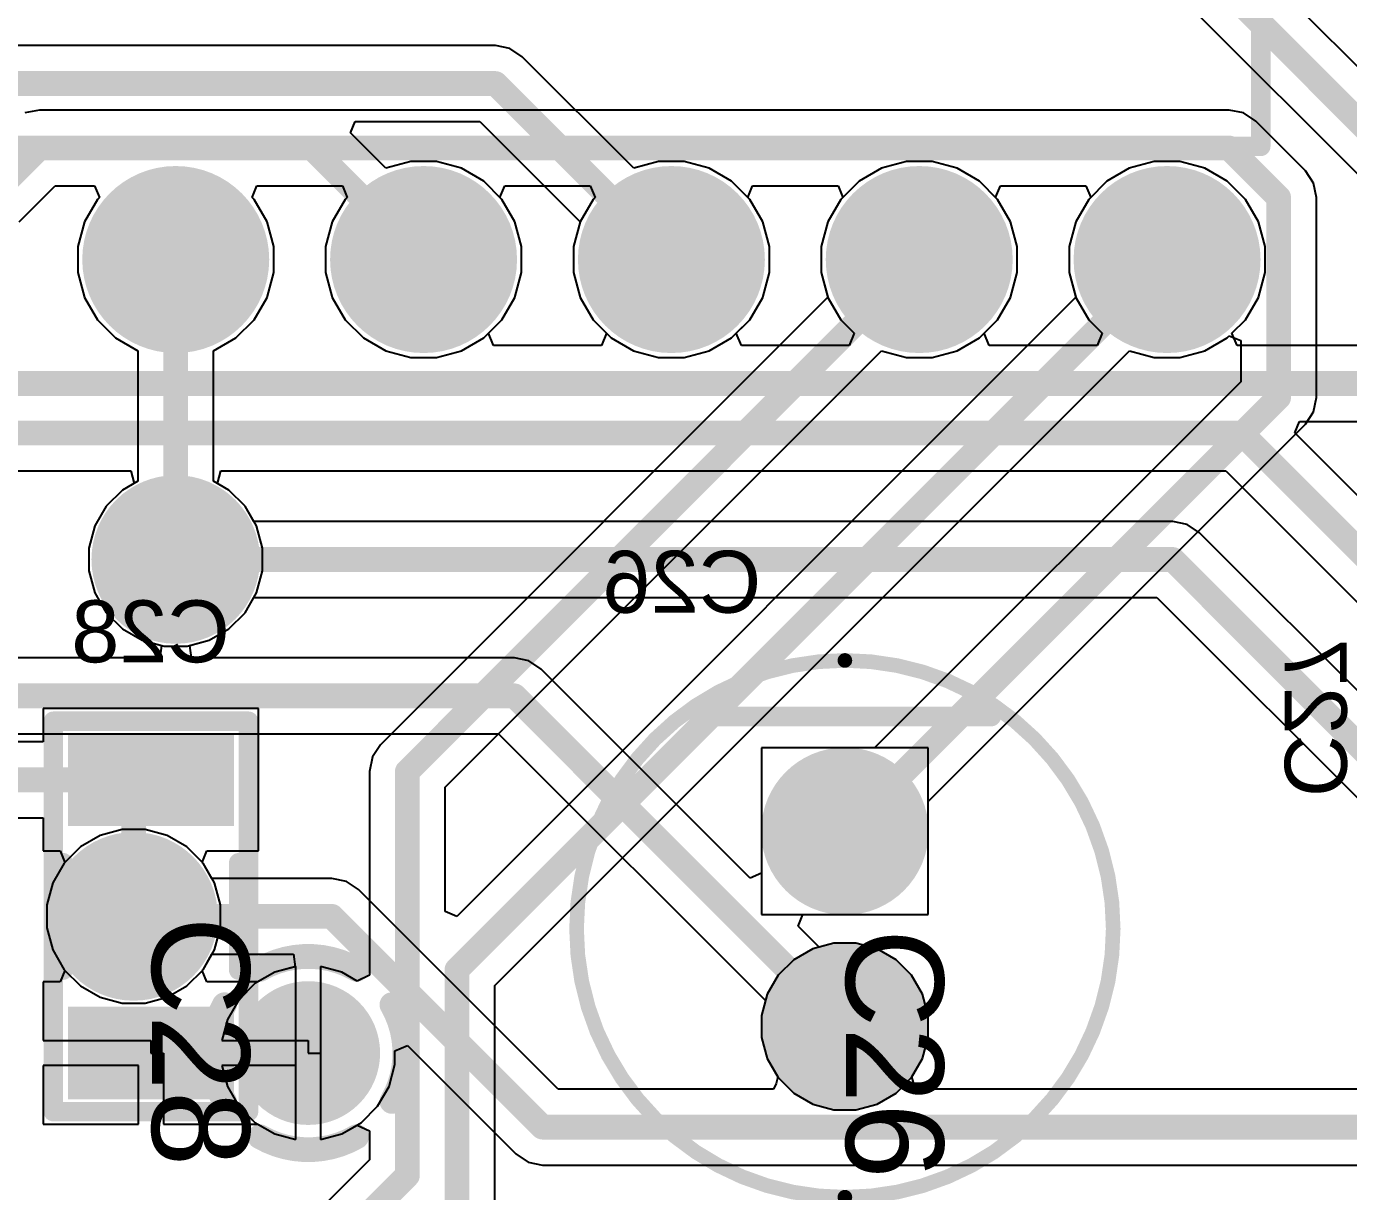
# Model space of a CAD drawing. Header units: inches. Extents: x -8.09 to -2.28, y -0.1 to 6.11.
# Drawn here: x -6.27 to -5.737, y 0.819 to 1.289 of the extents above; entities that cross this region are included whole.
import ezdxf

# ---------------------------------------------------------------- set-up
doc = ezdxf.new("R2010")
doc.units = ezdxf.units.IN
doc.header["$MEASUREMENT"] = 0
for name, color, linetype in [('BottomLayer', 5, 'Continuous'), ('BottomSolder', 6, 'Continuous'), ('InternalPlane1', 76, 'Continuous'), ('InternalPlane2', 16, 'Continuous'), ('Mechanical5', 56, 'Continuous'), ('MultiLayer', 9, 'Continuous'), ('PadHoleLayer', 156, 'Continuous'), ('TopLayer', 1, 'Continuous'), ('TopOverlay', 2, 'Continuous'), ('TopPaste', 8, 'Continuous'), ('TopSolder', 216, 'Continuous'), ('ViaHoleLayer', 16, 'Continuous')]:
    doc.layers.add(name, color=color, linetype=linetype)
doc.styles.add('Arial', font='', dxfattribs={"height": 0.2})
doc.styles.get('Arial').set_extended_font_data('Arial')

# ---------------------------------------------------------------- blocks, each defined once
blk = doc.blocks.new('N0016A_6')
at = {"layer": 'BottomLayer'}
h = blk.add_hatch(color=5, dxfattribs=at)
edge = h.paths.add_edge_path()
edge.add_arc((-0.15, 0.05), 0.02953, 0, 360)
h = blk.add_hatch(color=5, dxfattribs=at)
edge = h.paths.add_edge_path()
edge.add_arc((-0.15, -0.05), 0.02953, 0, 360)
h = blk.add_hatch(color=5, dxfattribs=at)
edge = h.paths.add_edge_path()
edge.add_arc((-0.15, -0.15), 0.02953, 0, 360)
h = blk.add_hatch(color=5, dxfattribs=at)
edge = h.paths.add_edge_path()
edge.add_arc((-0.15, -0.25), 0.02953, 0, 360)
h = blk.add_hatch(color=5, dxfattribs=at)
edge = h.paths.add_edge_path()
edge.add_arc((-0.15, -0.35), 0.02953, 0, 360)
at = {"layer": 'BottomSolder'}
h = blk.add_hatch(color=6, dxfattribs=at)
edge = h.paths.add_edge_path()
edge.add_arc((-0.15, 0.05), 0.03353, 0, 360)
h = blk.add_hatch(color=6, dxfattribs=at)
edge = h.paths.add_edge_path()
edge.add_arc((-0.15, -0.05), 0.03353, 0, 360)
h = blk.add_hatch(color=6, dxfattribs=at)
edge = h.paths.add_edge_path()
edge.add_arc((-0.15, -0.15), 0.03353, 0, 360)
h = blk.add_hatch(color=6, dxfattribs=at)
edge = h.paths.add_edge_path()
edge.add_arc((-0.15, -0.25), 0.03353, 0, 360)
h = blk.add_hatch(color=6, dxfattribs=at)
edge = h.paths.add_edge_path()
edge.add_arc((-0.15, -0.35), 0.03353, 0, 360)
at = {"layer": 'InternalPlane1'}
h = blk.add_hatch(color=76, dxfattribs=at)
edge = h.paths.add_edge_path()
edge.add_arc((-0.15, 0.05), 0.03772, 0, 360)
h = blk.add_hatch(color=76, dxfattribs=at)
edge = h.paths.add_edge_path()
edge.add_arc((-0.15, -0.05), 0.03772, 0, 360)
h = blk.add_hatch(color=76, dxfattribs=at)
edge = h.paths.add_edge_path()
edge.add_arc((-0.15, -0.15), 0.03772, 0, 360)
h = blk.add_hatch(color=76, dxfattribs=at)
edge = h.paths.add_edge_path()
edge.add_arc((-0.15, -0.25), 0.03772, 0, 360)
h = blk.add_hatch(color=76, dxfattribs=at)
edge = h.paths.add_edge_path()
edge.add_arc((-0.15, -0.35), 0.03772, 0, 360)
at = {"layer": 'InternalPlane2'}
h = blk.add_hatch(color=16, dxfattribs=at)
edge = h.paths.add_edge_path()
edge.add_arc((-0.15, 0.05), 0.03772, 0, 360)
h = blk.add_hatch(color=16, dxfattribs=at)
edge = h.paths.add_edge_path()
edge.add_arc((-0.15, -0.05), 0.03772, 0, 360)
h = blk.add_hatch(color=16, dxfattribs=at)
edge = h.paths.add_edge_path()
edge.add_arc((-0.15, -0.15), 0.03772, 0, 360)
h = blk.add_hatch(color=16, dxfattribs=at)
edge = h.paths.add_edge_path()
edge.add_arc((-0.15, -0.25), 0.03772, 0, 360)
h = blk.add_hatch(color=16, dxfattribs=at)
edge = h.paths.add_edge_path()
edge.add_arc((-0.15, -0.35), 0.03772, 0, 360)
at = {"layer": 'MultiLayer'}
h = blk.add_hatch(color=9, dxfattribs=at)
edge = h.paths.add_edge_path()
edge.add_arc((-0.15, 0.05), 0.02953, 0, 360)
h = blk.add_hatch(color=9, dxfattribs=at)
edge = h.paths.add_edge_path()
edge.add_arc((-0.15, -0.05), 0.02953, 0, 360)
h = blk.add_hatch(color=9, dxfattribs=at)
edge = h.paths.add_edge_path()
edge.add_arc((-0.15, -0.15), 0.02953, 0, 360)
h = blk.add_hatch(color=9, dxfattribs=at)
edge = h.paths.add_edge_path()
edge.add_arc((-0.15, -0.25), 0.02953, 0, 360)
h = blk.add_hatch(color=9, dxfattribs=at)
edge = h.paths.add_edge_path()
edge.add_arc((-0.15, -0.35), 0.02953, 0, 360)
at = {"layer": 'PadHoleLayer'}
h = blk.add_hatch(color=156, dxfattribs=at)
edge = h.paths.add_edge_path()
edge.add_arc((-0.15, 0.05), 0.01772, 0, 360)
h = blk.add_hatch(color=156, dxfattribs=at)
edge = h.paths.add_edge_path()
edge.add_arc((-0.15, -0.05), 0.01772, 0, 360)
h = blk.add_hatch(color=156, dxfattribs=at)
edge = h.paths.add_edge_path()
edge.add_arc((-0.15, -0.15), 0.01772, 0, 360)
h = blk.add_hatch(color=156, dxfattribs=at)
edge = h.paths.add_edge_path()
edge.add_arc((-0.15, -0.25), 0.01772, 0, 360)
h = blk.add_hatch(color=156, dxfattribs=at)
edge = h.paths.add_edge_path()
edge.add_arc((-0.15, -0.35), 0.01772, 0, 360)
at = {"layer": 'TopLayer'}
h = blk.add_hatch(color=1, dxfattribs=at)
edge = h.paths.add_edge_path()
edge.add_arc((-0.15, 0.05), 0.02953, 0, 360)
h = blk.add_hatch(color=1, dxfattribs=at)
edge = h.paths.add_edge_path()
edge.add_arc((-0.15, -0.05), 0.02953, 0, 360)
h = blk.add_hatch(color=1, dxfattribs=at)
edge = h.paths.add_edge_path()
edge.add_arc((-0.15, -0.15), 0.02953, 0, 360)
h = blk.add_hatch(color=1, dxfattribs=at)
edge = h.paths.add_edge_path()
edge.add_arc((-0.15, -0.25), 0.02953, 0, 360)
h = blk.add_hatch(color=1, dxfattribs=at)
edge = h.paths.add_edge_path()
edge.add_arc((-0.15, -0.35), 0.02953, 0, 360)
at = {"layer": 'TopSolder'}
h = blk.add_hatch(color=216, dxfattribs=at)
edge = h.paths.add_edge_path()
edge.add_arc((-0.15, 0.05), 0.03353, 0, 360)
h = blk.add_hatch(color=216, dxfattribs=at)
edge = h.paths.add_edge_path()
edge.add_arc((-0.15, -0.05), 0.03353, 0, 360)
h = blk.add_hatch(color=216, dxfattribs=at)
edge = h.paths.add_edge_path()
edge.add_arc((-0.15, -0.15), 0.03353, 0, 360)
h = blk.add_hatch(color=216, dxfattribs=at)
edge = h.paths.add_edge_path()
edge.add_arc((-0.15, -0.25), 0.03353, 0, 360)
h = blk.add_hatch(color=216, dxfattribs=at)
edge = h.paths.add_edge_path()
edge.add_arc((-0.15, -0.35), 0.03353, 0, 360)
at = {"layer": 'TopOverlay'}
for points in [[(-0.10433, 0.3878, 0.00787, 0.00787, 0), (-0.10433, -0.3878, 0.00787, 0.00787, 0)], [(-0.10433, -0.3878, 0.00787, 0.00787, 0), (0.10433, -0.3878, 0.00787, 0.00787, 0)]]:
    blk.add_lwpolyline(points, format="xyseb", dxfattribs=at)
blk.add_lwpolyline([(-0.1063, -0.3878, 0.00394, 0.00394, 1), (-0.10236, -0.3878, 0.00394, 0.00394, 1)], format="xyseb", close=True, dxfattribs=at)
blk.add_lwpolyline([(-0.1063, -0.3878, 0.00394, 0.00394, 1), (-0.10236, -0.3878, 0.00394, 0.00394, 1)], format="xyseb", close=True, dxfattribs=at)
blk = doc.blocks.new('FP_C1206C_EB_MFG_139')
at = {"layer": 'TopLayer'}
for points in [[(-0.07382, 0.03346), (-0.03642, 0.03346), (-0.03642, -0.03346), (-0.07382, -0.03346)], [(0.03642, 0.03346), (0.07382, 0.03346), (0.07382, -0.03346), (0.03642, -0.03346)]]:
    blk.add_hatch(color=1, dxfattribs=at).paths.add_polyline_path(points)
at = {"layer": 'TopPaste'}
for points in [[(-0.07382, 0.03346), (-0.03642, 0.03346), (-0.03642, -0.03346), (-0.07382, -0.03346)], [(0.03642, 0.03346), (0.07382, 0.03346), (0.07382, -0.03346), (0.03642, -0.03346)]]:
    blk.add_hatch(color=8, dxfattribs=at).paths.add_polyline_path(points)
at = {"layer": 'TopSolder'}
for points in [[(-0.07382, 0.03346), (-0.03642, 0.03346), (-0.03642, -0.03346), (-0.07382, -0.03346)], [(0.03642, 0.03346), (0.07382, 0.03346), (0.07382, -0.03346), (0.03642, -0.03346)]]:
    blk.add_hatch(color=216, dxfattribs=at).paths.add_polyline_path(points)
at = {"layer": 'Mechanical5'}
for points in [[(-0.07874, -0.03937, 0.00787, 0.00787, 0), (-0.07874, 0.03937, 0.00787, 0.00787, 0)], [(0.07874, 0.03937, 0.00787, 0.00787, 0), (-0.07874, 0.03937, 0.00787, 0.00787, 0)], [(0.07874, -0.03937, 0.00787, 0.00787, 0), (0.07874, 0.03937, 0.00787, 0.00787, 0)], [(0.07874, -0.03937, 0.00787, 0.00787, 0), (-0.07874, -0.03937, 0.00787, 0.00787, 0)]]:
    blk.add_lwpolyline(points, format="xyseb", dxfattribs=at)
for points in [[(-0.08071, 0.03937, 0.00394, 0.00394, 1), (-0.07677, 0.03937, 0.00394, 0.00394, 1)], [(-0.08071, 0.03937, 0.00394, 0.00394, 1), (-0.07677, 0.03937, 0.00394, 0.00394, 1)], [(0.07677, 0.03937, 0.00394, 0.00394, 1), (0.08071, 0.03937, 0.00394, 0.00394, 1)], [(0.07677, 0.03937, 0.00394, 0.00394, 1), (0.08071, 0.03937, 0.00394, 0.00394, 1)], [(-0.08071, -0.03937, 0.00394, 0.00394, 1), (-0.07677, -0.03937, 0.00394, 0.00394, 1)], [(-0.08071, -0.03937, 0.00394, 0.00394, 1), (-0.07677, -0.03937, 0.00394, 0.00394, 1)], [(0.07677, -0.03937, 0.00394, 0.00394, 1), (0.08071, -0.03937, 0.00394, 0.00394, 1)], [(0.07677, -0.03937, 0.00394, 0.00394, 1), (0.08071, -0.03937, 0.00394, 0.00394, 1)]]:
    blk.add_lwpolyline(points, format="xyseb", close=True, dxfattribs=at)
at = {"layer": 'TopOverlay'}
for points in [[(0.02165, 0.03543, 0.00787, 0.00787, 0), (-0.02165, 0.03543, 0.00787, 0.00787, 0)], [(0.02165, -0.03543, 0.00787, 0.00787, 0), (-0.02165, -0.03543, 0.00787, 0.00787, 0)]]:
    blk.add_lwpolyline(points, format="xyseb", dxfattribs=at)
for points in [[(-0.02362, 0.03543, 0.00394, 0.00394, 1), (-0.01969, 0.03543, 0.00394, 0.00394, 1)], [(0.01969, 0.03543, 0.00394, 0.00394, 1), (0.02362, 0.03543, 0.00394, 0.00394, 1)], [(-0.02362, -0.03543, 0.00394, 0.00394, 1), (-0.01969, -0.03543, 0.00394, 0.00394, 1)], [(0.01969, -0.03543, 0.00394, 0.00394, 1), (0.02362, -0.03543, 0.00394, 0.00394, 1)]]:
    blk.add_lwpolyline(points, format="xyseb", close=True, dxfattribs=at)
at = {"layer": 'Mechanical5', "style": 'Arial'}
blk.add_text('C28', height=0.03937, dxfattribs=at).set_placement((0, 0.00044))
blk = doc.blocks.new('FP_RAD_TH_D_5_0_5_L_11_1_MFG_141')
at = {"layer": 'BottomLayer'}
blk.add_hatch(color=5, dxfattribs=at).paths.add_polyline_path([(-0.06299, 0.02362), (-0.01575, 0.02362), (-0.01575, -0.02362), (-0.06299, -0.02362)])
h = blk.add_hatch(color=5, dxfattribs=at)
edge = h.paths.add_edge_path()
edge.add_arc((0.03937, 0), 0.02362, 0, 360)
at = {"layer": 'BottomSolder'}
blk.add_hatch(color=6, dxfattribs=at).paths.add_polyline_path([(-0.06299, 0.02362), (-0.01575, 0.02362), (-0.01575, -0.02362), (-0.06299, -0.02362)])
h = blk.add_hatch(color=6, dxfattribs=at)
edge = h.paths.add_edge_path()
edge.add_arc((0.03937, 0), 0.02362, 0, 360)
at = {"layer": 'InternalPlane1'}
h = blk.add_hatch(color=76, dxfattribs=at)
edge = h.paths.add_edge_path()
edge.add_arc((-0.03937, 0), 0.03378, 0, 360)
h = blk.add_hatch(color=76, dxfattribs=at)
edge = h.paths.add_edge_path()
edge.add_arc((0.03937, 0), 0.03378, 0, 360)
at = {"layer": 'InternalPlane2'}
h = blk.add_hatch(color=16, dxfattribs=at)
edge = h.paths.add_edge_path()
edge.add_arc((-0.03937, 0), 0.03378, 0, 360)
h = blk.add_hatch(color=16, dxfattribs=at)
edge = h.paths.add_edge_path()
edge.add_arc((0.03937, 0), 0.03378, 0, 360)
at = {"layer": 'MultiLayer'}
blk.add_hatch(color=9, dxfattribs=at).paths.add_polyline_path([(-0.06299, 0.02362), (-0.01575, 0.02362), (-0.01575, -0.02362), (-0.06299, -0.02362)])
h = blk.add_hatch(color=9, dxfattribs=at)
edge = h.paths.add_edge_path()
edge.add_arc((0.03937, 0), 0.02362, 0, 360)
at = {"layer": 'PadHoleLayer'}
h = blk.add_hatch(color=156, dxfattribs=at)
edge = h.paths.add_edge_path()
edge.add_arc((-0.03937, 0), 0.01378, 0, 360)
h = blk.add_hatch(color=156, dxfattribs=at)
edge = h.paths.add_edge_path()
edge.add_arc((0.03937, 0), 0.01378, 0, 360)
at = {"layer": 'TopLayer'}
blk.add_hatch(color=1, dxfattribs=at).paths.add_polyline_path([(-0.06299, 0.02362), (-0.01575, 0.02362), (-0.01575, -0.02362), (-0.06299, -0.02362)])
h = blk.add_hatch(color=1, dxfattribs=at)
edge = h.paths.add_edge_path()
edge.add_arc((0.03937, 0), 0.02362, 0, 360)
at = {"layer": 'TopSolder'}
blk.add_hatch(color=216, dxfattribs=at).paths.add_polyline_path([(-0.06299, 0.02362), (-0.01575, 0.02362), (-0.01575, -0.02362), (-0.06299, -0.02362)])
h = blk.add_hatch(color=216, dxfattribs=at)
edge = h.paths.add_edge_path()
edge.add_arc((0.03937, 0), 0.02362, 0, 360)
at = {"layer": 'TopOverlay'}
for points in [[(0.10827, 0, 0.00591, 0.00591, 1), (-0.10827, 0, 0.00591, 0.00591, 1)], [(-0.0876, 0.05906, 0.00394, 0.00394, 1), (-0.08366, 0.05906, 0.00394, 0.00394, 1)], [(-0.10974, 0, 0.00295, 0.00295, 1), (-0.10679, 0, 0.00295, 0.00295, 1)], [(0.10679, 0, 0.00295, 0.00295, 1), (0.10974, 0, 0.00295, 0.00295, 1)], [(-0.0876, -0.05906, 0.00394, 0.00394, 1), (-0.08366, -0.05906, 0.00394, 0.00394, 1)]]:
    blk.add_lwpolyline(points, format="xyseb", close=True, dxfattribs=at)
blk.add_lwpolyline([(-0.08563, -0.05906, 0.00787, 0.00787, 0), (-0.08563, 0.05906, 0.00787, 0.00787, 0)], format="xyseb", dxfattribs=at)
at = {"layer": 'Mechanical5', "style": 'Arial'}
blk.add_text('C26', height=0.03937, dxfattribs=at).set_placement((0, 0.00044))

msp = doc.modelspace()

# ---------------------------------------------------------------- hatches: boundary and pattern name
at = {"layer": 'BottomLayer'}
h = msp.add_hatch(color=5, dxfattribs=at)
edge = h.paths.add_edge_path()
edge.add_arc((-6.21, 1.074), 0.025, 0, 360)
h = msp.add_hatch(color=5, dxfattribs=at)
edge = h.paths.add_edge_path()
edge.add_arc((-6.227, 0.93), 0.025, 0, 360)
h = msp.add_hatch(color=5, dxfattribs=at)
edge = h.paths.add_edge_path()
edge.add_arc((-6.15653, 0.87488), 0.025, 0, 360)
at = {"layer": 'BottomSolder'}
h = msp.add_hatch(color=6, dxfattribs=at)
edge = h.paths.add_edge_path()
edge.add_arc((-6.21, 1.074), 0.029, 0, 360)
h = msp.add_hatch(color=6, dxfattribs=at)
edge = h.paths.add_edge_path()
edge.add_arc((-6.227, 0.93), 0.029, 0, 360)
h = msp.add_hatch(color=6, dxfattribs=at)
edge = h.paths.add_edge_path()
edge.add_arc((-6.15653, 0.87488), 0.029, 0, 360)
at = {"layer": 'InternalPlane1'}
h = msp.add_hatch(color=76, dxfattribs=at)
edge = h.paths.add_edge_path()
edge.add_arc((-6.21, 1.074), 0.034, 0, 360)
h = msp.add_hatch(color=76, dxfattribs=at)
edge = h.paths.add_edge_path()
edge.add_arc((-6.227, 0.93), 0.034, 0, 360)
at = {"layer": 'InternalPlane2'}
h = msp.add_hatch(color=16, dxfattribs=at)
edge = h.paths.add_edge_path()
edge.add_arc((-6.21, 1.074), 0.034, 0, 360)
h = msp.add_hatch(color=16, dxfattribs=at)
edge = h.paths.add_edge_path()
edge.add_arc((-6.227, 0.93), 0.034, 0, 360)
at = {"layer": 'TopLayer'}
h = msp.add_hatch(color=1, dxfattribs=at)
edge = h.paths.add_edge_path()
edge.add_arc((-6.21, 1.074), 0.025, 0, 360)
h = msp.add_hatch(color=1, dxfattribs=at)
edge = h.paths.add_edge_path()
edge.add_arc((-6.227, 0.93), 0.025, 0, 360)
h = msp.add_hatch(color=1, dxfattribs=at)
edge = h.paths.add_edge_path()
edge.add_arc((-6.15653, 0.87488), 0.025, 0, 360)
at = {"layer": 'TopSolder'}
h = msp.add_hatch(color=216, dxfattribs=at)
edge = h.paths.add_edge_path()
edge.add_arc((-6.21, 1.074), 0.029, 0, 360)
h = msp.add_hatch(color=216, dxfattribs=at)
edge = h.paths.add_edge_path()
edge.add_arc((-6.227, 0.93), 0.029, 0, 360)
h = msp.add_hatch(color=216, dxfattribs=at)
edge = h.paths.add_edge_path()
edge.add_arc((-6.15653, 0.87488), 0.029, 0, 360)
at = {"layer": 'ViaHoleLayer'}
h = msp.add_hatch(color=16, dxfattribs=at)
edge = h.paths.add_edge_path()
edge.add_arc((-6.21, 1.074), 0.014, 0, 360)
h = msp.add_hatch(color=16, dxfattribs=at)
edge = h.paths.add_edge_path()
edge.add_arc((-6.227, 0.93), 0.014, 0, 360)
h = msp.add_hatch(color=16, dxfattribs=at)
edge = h.paths.add_edge_path()
edge.add_arc((-6.15653, 0.87488), 0.014, 0, 360)

# ---------------------------------------------------------------- linework, layer by layer
at = {"layer": 'BottomLayer'}
for p, q in [((-6.081, 1.28129), (-6.55, 1.28129)), ((-6.07515, 1.28013), (-6.081, 1.28129)), ((-6.07019, 1.27681), (-6.07515, 1.28013)), ((-6.02522, 1.23184), (-6.07019, 1.27681)), ((-6.13946, 1.24609), (-6.13754, 1.25071)), ((-6.13754, 1.25071), (-6.08733, 1.25071)), ((-6.08733, 1.25071), (-6.04684, 1.21022)), ((-6.12522, 1.23184), (-6.13946, 1.24609)), ((-6.1152, 1.23453), (-6.12522, 1.23184)), ((-6.1048, 1.23453), (-6.1152, 1.23453)), ((-6.09474, 1.23183), (-6.1048, 1.23453)), ((-6.0152, 1.23453), (-6.02522, 1.23184)), ((-6.0048, 1.23453), (-6.0152, 1.23453)), ((-5.99474, 1.23183), (-6.0048, 1.23453)), ((-5.9152, 1.23453), (-5.92526, 1.23183)), ((-5.9048, 1.23453), (-5.9152, 1.23453)), ((-5.89474, 1.23183), (-5.9048, 1.23453)), ((-5.8152, 1.23453), (-5.82526, 1.23183)), ((-5.8048, 1.23453), (-5.8152, 1.23453)), ((-5.79474, 1.23183), (-5.8048, 1.23453)), ((-6.08573, 1.22663), (-6.09474, 1.23183)), ((-5.98573, 1.22663), (-5.99474, 1.23183)), ((-5.92526, 1.23183), (-5.93427, 1.22663)), ((-5.88573, 1.22663), (-5.89474, 1.23183)), ((-5.82526, 1.23183), (-5.83427, 1.22663)), ((-5.78573, 1.22663), (-5.79474, 1.23183)), ((-6.07837, 1.21927), (-6.08573, 1.22663)), ((-5.97837, 1.21927), (-5.98573, 1.22663)), ((-5.93427, 1.22663), (-5.94163, 1.21927)), ((-5.87837, 1.21927), (-5.88573, 1.22663)), ((-5.83427, 1.22663), (-5.84163, 1.21927)), ((-5.77837, 1.21927), (-5.78573, 1.22663)), ((-6.07317, 1.21026), (-6.07837, 1.21927)), ((-5.97317, 1.21026), (-5.97837, 1.21927)), ((-5.94163, 1.21927), (-5.94683, 1.21026)), ((-5.87317, 1.21026), (-5.87837, 1.21927)), ((-5.84163, 1.21927), (-5.84683, 1.21026)), ((-5.77317, 1.21026), (-5.77837, 1.21927)), ((-6.07047, 1.2002), (-6.07317, 1.21026)), ((-6.04684, 1.21022), (-6.04953, 1.2002)), ((-5.97047, 1.2002), (-5.97317, 1.21026)), ((-5.94683, 1.21026), (-5.94953, 1.2002)), ((-5.87047, 1.2002), (-5.87317, 1.21026)), ((-5.84683, 1.21026), (-5.84953, 1.2002)), ((-5.77047, 1.2002), (-5.77317, 1.21026)), ((-6.07047, 1.1898), (-6.07047, 1.2002)), ((-6.04953, 1.2002), (-6.04953, 1.1898)), ((-5.97047, 1.1898), (-5.97047, 1.2002)), ((-5.94953, 1.2002), (-5.94953, 1.1898)), ((-5.87047, 1.1898), (-5.87047, 1.2002)), ((-5.84953, 1.2002), (-5.84953, 1.1898)), ((-5.77047, 1.1898), (-5.77047, 1.2002)), ((-6.07317, 1.17974), (-6.07047, 1.1898)), ((-6.04953, 1.1898), (-6.04683, 1.17974)), ((-5.97317, 1.17974), (-5.97047, 1.1898)), ((-5.94953, 1.1898), (-5.94683, 1.17974)), ((-5.87317, 1.17974), (-5.87047, 1.1898)), ((-5.84953, 1.1898), (-5.84683, 1.17974)), ((-5.77317, 1.17974), (-5.77047, 1.1898)), ((-6.07837, 1.17073), (-6.07317, 1.17974)), ((-6.04683, 1.17974), (-6.04163, 1.17073)), ((-5.97837, 1.17073), (-5.97317, 1.17974)), ((-5.94683, 1.17974), (-5.94163, 1.17073)), ((-5.87837, 1.17073), (-5.87317, 1.17974)), ((-5.84683, 1.17974), (-5.84163, 1.17073)), ((-5.77837, 1.17073), (-5.77317, 1.17974)), ((-6.08381, 1.16529), (-6.07837, 1.17073)), ((-6.04163, 1.17073), (-6.03619, 1.16529)), ((-5.98381, 1.16529), (-5.97837, 1.17073)), ((-5.94163, 1.17073), (-5.93619, 1.16529)), ((-5.88381, 1.16529), (-5.87837, 1.17073)), ((-5.84163, 1.17073), (-5.83619, 1.16529)), ((-5.78381, 1.16529), (-5.77837, 1.17073)), ((-6.08173, 1.16029), (-6.08381, 1.16529)), ((-6.03619, 1.16529), (-6.03827, 1.16029)), ((-5.98173, 1.16029), (-5.98381, 1.16529)), ((-5.93619, 1.16529), (-5.93827, 1.16029)), ((-5.88173, 1.16029), (-5.88381, 1.16529)), ((-5.83619, 1.16529), (-5.83827, 1.16029)), ((-5.78173, 1.16029), (-5.78381, 1.16529)), ((-6.03827, 1.16029), (-6.08173, 1.16029)), ((-5.93827, 1.16029), (-5.98173, 1.16029)), ((-5.83827, 1.16029), (-5.88173, 1.16029)), ((-4.83114, 1.16029), (-5.78173, 1.16029)), ((-5.75846, 1.12509), (-5.75654, 1.12971)), ((-5.75654, 1.12971), (-4.82999, 1.12971)), ((-5.59199, 0.95862), (-5.75846, 1.12509)), ((-6.415, 1.10971), (-6.22816, 1.10971)), ((-6.22816, 1.10971), (-6.22682, 1.10471)), ((-6.19318, 1.10471), (-6.19184, 1.10971)), ((-6.19184, 1.10971), (-5.78633, 1.10971)), ((-5.78633, 1.10971), (-5.61362, 0.93699)), ((-6.22682, 1.10471), (-6.23149, 1.10201)), ((-6.18851, 1.10201), (-6.19318, 1.10471)), ((-6.23149, 1.10201), (-6.23801, 1.09549)), ((-6.18199, 1.09549), (-6.18851, 1.10201)), ((-6.23801, 1.09549), (-6.24261, 1.08751)), ((-6.17842, 1.08929), (-6.18199, 1.09549)), ((-5.80774, 1.08929), (-6.17842, 1.08929)), ((-5.80189, 1.08813), (-5.80774, 1.08929)), ((-6.24261, 1.08751), (-6.245, 1.07861)), ((-5.79693, 1.08481), (-5.80189, 1.08813)), ((-5.66913, 0.95702), (-5.79693, 1.08481)), ((-6.245, 1.07861), (-6.245, 1.06939)), ((-6.245, 1.06939), (-6.24261, 1.06049)), ((-6.24261, 1.06049), (-6.23801, 1.05251)), ((-6.18199, 1.05251), (-6.17842, 1.05871)), ((-6.17842, 1.05871), (-5.81407, 1.05871)), ((-5.81407, 1.05871), (-5.69076, 0.93539)), ((-6.23801, 1.05251), (-6.23149, 1.04599)), ((-6.18851, 1.04599), (-6.18199, 1.05251)), ((-6.23149, 1.04599), (-6.22351, 1.04139)), ((-6.19649, 1.04139), (-6.18851, 1.04599)), ((-6.22351, 1.04139), (-6.2157, 1.03929)), ((-6.2043, 1.03929), (-6.19649, 1.04139)), ((-6.2157, 1.03929), (-6.21636, 1.03429)), ((-6.20364, 1.03429), (-6.2043, 1.03929)), ((-6.21636, 1.03429), (-6.37267, 1.03429)), ((-6.07337, 1.03429), (-6.20364, 1.03429)), ((-6.06752, 1.03313), (-6.07337, 1.03429)), ((-6.06256, 1.02981), (-6.06752, 1.03313)), ((-5.97824, 0.9455), (-6.06256, 1.02981)), ((-6.379, 1.00371), (-6.0797, 1.00371)), ((-6.0797, 1.00371), (-5.97202, 0.89602)), ((-5.90638, 0.99799), (-5.97362, 0.99799)), ((-5.97362, 0.99799), (-5.97362, 0.94741)), ((-5.90638, 0.93075), (-5.90638, 0.99799)), ((-6.24051, 0.96261), (-6.24849, 0.95801)), ((-6.23161, 0.965), (-6.24051, 0.96261)), ((-6.22239, 0.965), (-6.23161, 0.965)), ((-6.21349, 0.96261), (-6.22239, 0.965)), ((-6.20551, 0.95801), (-6.21349, 0.96261)), ((-6.24849, 0.95801), (-6.25501, 0.95149)), ((-6.19899, 0.95149), (-6.20551, 0.95801)), ((-6.25501, 0.95149), (-6.25961, 0.94351)), ((-6.19542, 0.94529), (-6.19899, 0.95149)), ((-6.147, 0.94529), (-6.19542, 0.94529)), ((-6.14115, 0.94413), (-6.147, 0.94529)), ((-5.97362, 0.94741), (-5.97824, 0.9455)), ((-6.25961, 0.94351), (-6.262, 0.93461)), ((-6.13619, 0.94081), (-6.14115, 0.94413)), ((-6.05567, 0.86029), (-6.13619, 0.94081)), ((-6.262, 0.93461), (-6.262, 0.92539)), ((-5.95887, 0.92613), (-5.95696, 0.93075)), ((-5.95696, 0.93075), (-5.90638, 0.93075)), ((-6.262, 0.92539), (-6.25961, 0.91649)), ((-5.95039, 0.91765), (-5.95887, 0.92613)), ((-5.94443, 0.91925), (-5.95039, 0.91765)), ((-5.93557, 0.91925), (-5.94443, 0.91925)), ((-5.92702, 0.91696), (-5.93557, 0.91925)), ((-6.25961, 0.91649), (-6.25501, 0.90851)), ((-6.19899, 0.90851), (-6.19542, 0.91471)), ((-6.19542, 0.91471), (-6.16246, 0.91471)), ((-6.16246, 0.91471), (-6.1618, 0.90971)), ((-5.91936, 0.91253), (-5.92702, 0.91696)), ((-5.9131, 0.90627), (-5.91936, 0.91253)), ((-6.25501, 0.90851), (-6.24849, 0.90199)), ((-6.20551, 0.90199), (-6.19899, 0.90851)), ((-6.17004, 0.9075), (-6.17802, 0.90289)), ((-6.1618, 0.90971), (-6.17004, 0.9075)), ((-6.24849, 0.90199), (-6.24051, 0.89739)), ((-6.21349, 0.89739), (-6.20551, 0.90199)), ((-6.17802, 0.90289), (-6.18454, 0.89637)), ((-5.90867, 0.89861), (-5.9131, 0.90627)), ((-6.24051, 0.89739), (-6.23161, 0.895)), ((-6.22239, 0.895), (-6.21349, 0.89739)), ((-6.18454, 0.89637), (-6.18915, 0.88839)), ((-5.90638, 0.89006), (-5.90867, 0.89861)), ((-6.23161, 0.895), (-6.22239, 0.895)), ((-5.97202, 0.89602), (-5.97362, 0.89006)), ((-6.18915, 0.88839), (-6.19143, 0.87988)), ((-5.97362, 0.89006), (-5.97362, 0.8812)), ((-5.90638, 0.8812), (-5.90638, 0.89006)), ((-5.97362, 0.8812), (-5.97133, 0.87265)), ((-5.90867, 0.87265), (-5.90638, 0.8812)), ((-6.19143, 0.87988), (-6.15653, 0.87988)), ((-6.15653, 0.87988), (-6.15653, 0.87488)), ((-6.12153, 0.87583), (-6.11653, 0.87791)), ((-6.12153, 0.87027), (-6.12153, 0.87583)), ((-6.11653, 0.87791), (-6.07281, 0.83419)), ((-6.16153, 0.86988), (-6.19143, 0.86988)), ((-6.19143, 0.86988), (-6.18915, 0.86137)), ((-6.16153, 0.83999), (-6.16153, 0.86988)), ((-6.15653, 0.87488), (-6.15153, 0.87488)), ((-6.15153, 0.87488), (-6.15153, 0.83999)), ((-6.12392, 0.86137), (-6.12153, 0.87027)), ((-5.97133, 0.87265), (-5.96708, 0.86529)), ((-5.91292, 0.86529), (-5.90867, 0.87265)), ((-5.96708, 0.86529), (-5.96776, 0.86266)), ((-5.91224, 0.86266), (-5.91292, 0.86529)), ((-6.18915, 0.86137), (-6.18454, 0.85339)), ((-6.12853, 0.85339), (-6.12392, 0.86137)), ((-5.96875, 0.86029), (-6.05567, 0.86029)), ((-5.96776, 0.86266), (-5.96875, 0.86029)), ((-5.91125, 0.86029), (-5.91224, 0.86266)), ((-5.25954, 0.86029), (-5.91125, 0.86029)), ((-6.18454, 0.85339), (-6.17802, 0.84688)), ((-6.13504, 0.84688), (-6.12853, 0.85339)), ((-6.17802, 0.84688), (-6.17004, 0.84227)), ((-6.14302, 0.84227), (-6.13504, 0.84688)), ((-6.17004, 0.84227), (-6.16153, 0.83999)), ((-6.15153, 0.83999), (-6.14302, 0.84227)), ((-6.07281, 0.83419), (-6.06785, 0.83087)), ((-6.06785, 0.83087), (-6.062, 0.82971)), ((-6.062, 0.82971), (-5.25954, 0.82971))]:
    msp.add_line(p, q, dxfattribs=at)
for points in [[(-6.55, 1.266, 0.01, 0.01, 0), (-6.081, 1.266, 0.01, 0.01, 0)], [(-6.081, 1.266, 0.01, 0.01, 0), (-6.01, 1.195, 0.01, 0.01, 0)], [(-6.445, 1.24, 0.01, 0.01, 0), (-6.155, 1.24, 0.01, 0.01, 0)], [(-6.155, 1.24, 0.01, 0.01, 0), (-6.11, 1.195, 0.01, 0.01, 0)], [(-6.36, 1.145, 0.01, 0.01, 0), (-4.8, 1.145, 0.01, 0.01, 0)], [(-6.415, 1.125, 0.01, 0.01, 0), (-5.78, 1.125, 0.01, 0.01, 0)], [(-5.78, 1.125, 0.01, 0.01, 0), (-5.58, 0.925, 0.01, 0.01, 0)], [(-6.21, 1.074, 0.01, 0.01, 0), (-5.80774, 1.074, 0.01, 0.01, 0)], [(-5.80774, 1.074, 0.01, 0.01, 0), (-5.65874, 0.925, 0.01, 0.01, 0)], [(-6.379, 1.019, 0.01, 0.01, 0), (-6.07337, 1.019, 0.01, 0.01, 0)], [(-6.07337, 1.019, 0.01, 0.01, 0), (-5.94, 0.88563, 0.01, 0.01, 0)], [(-6.227, 0.93, 0.01, 0.01, 0), (-6.147, 0.93, 0.01, 0.01, 0)], [(-6.147, 0.93, 0.01, 0.01, 0), (-6.062, 0.845, 0.01, 0.01, 0)], [(-6.062, 0.845, 0.01, 0.01, 0), (-5.225, 0.845, 0.01, 0.01, 0)]]:
    msp.add_lwpolyline(points, format="xyseb", dxfattribs=at)
for points in [[(-6.0835, 1.266, 0.005, 0.005, 1), (-6.0785, 1.266, 0.005, 0.005, 1)], [(-6.0835, 1.266, 0.005, 0.005, 1), (-6.0785, 1.266, 0.005, 0.005, 1)], [(-6.1575, 1.24, 0.005, 0.005, 1), (-6.1525, 1.24, 0.005, 0.005, 1)], [(-6.1575, 1.24, 0.005, 0.005, 1), (-6.1525, 1.24, 0.005, 0.005, 1)], [(-6.1125, 1.195, 0.005, 0.005, 1), (-6.1075, 1.195, 0.005, 0.005, 1)], [(-6.0125, 1.195, 0.005, 0.005, 1), (-6.0075, 1.195, 0.005, 0.005, 1)], [(-5.7825, 1.125, 0.005, 0.005, 1), (-5.7775, 1.125, 0.005, 0.005, 1)], [(-5.7825, 1.125, 0.005, 0.005, 1), (-5.7775, 1.125, 0.005, 0.005, 1)], [(-6.2125, 1.074, 0.005, 0.005, 1), (-6.2075, 1.074, 0.005, 0.005, 1)], [(-5.81024, 1.074, 0.005, 0.005, 1), (-5.80524, 1.074, 0.005, 0.005, 1)], [(-5.81024, 1.074, 0.005, 0.005, 1), (-5.80524, 1.074, 0.005, 0.005, 1)], [(-6.07587, 1.019, 0.005, 0.005, 1), (-6.07087, 1.019, 0.005, 0.005, 1)], [(-6.07587, 1.019, 0.005, 0.005, 1), (-6.07087, 1.019, 0.005, 0.005, 1)], [(-6.2295, 0.93, 0.005, 0.005, 1), (-6.2245, 0.93, 0.005, 0.005, 1)], [(-6.1495, 0.93, 0.005, 0.005, 1), (-6.1445, 0.93, 0.005, 0.005, 1)], [(-6.1495, 0.93, 0.005, 0.005, 1), (-6.1445, 0.93, 0.005, 0.005, 1)], [(-5.9425, 0.88563, 0.005, 0.005, 1), (-5.9375, 0.88563, 0.005, 0.005, 1)], [(-6.0645, 0.845, 0.005, 0.005, 1), (-6.0595, 0.845, 0.005, 0.005, 1)], [(-6.0645, 0.845, 0.005, 0.005, 1), (-6.0595, 0.845, 0.005, 0.005, 1)]]:
    msp.add_lwpolyline(points, format="xyseb", close=True, dxfattribs=at)
at = {"layer": 'InternalPlane1'}
for points in [[(-6.17603, 0.90866, 0.01, 0.01, -0.267949), (-6.13703, 0.90866, 0.01, 0.01, 0)], [(-6.19031, 0.85538, 0.01, 0.01, -0.267949), (-6.19031, 0.89438, 0.01, 0.01, 0)], [(-6.12276, 0.89438, 0.01, 0.01, -0.267949), (-6.12276, 0.85538, 0.01, 0.01, 0)], [(-6.13703, 0.84111, 0.01, 0.01, -0.267949), (-6.17603, 0.84111, 0.01, 0.01, 0)]]:
    msp.add_lwpolyline(points, format="xyseb", dxfattribs=at)
for points in [[(-6.17853, 0.90866, 0.005, 0.005, 1), (-6.17353, 0.90866, 0.005, 0.005, 1)], [(-6.13953, 0.90866, 0.005, 0.005, 1), (-6.13453, 0.90866, 0.005, 0.005, 1)], [(-6.19281, 0.89438, 0.005, 0.005, 1), (-6.18781, 0.89438, 0.005, 0.005, 1)], [(-6.12526, 0.89438, 0.005, 0.005, 1), (-6.12026, 0.89438, 0.005, 0.005, 1)], [(-6.19281, 0.85538, 0.005, 0.005, 1), (-6.18781, 0.85538, 0.005, 0.005, 1)], [(-6.12526, 0.85538, 0.005, 0.005, 1), (-6.12026, 0.85538, 0.005, 0.005, 1)], [(-6.17853, 0.84111, 0.005, 0.005, 1), (-6.17353, 0.84111, 0.005, 0.005, 1)], [(-6.13953, 0.84111, 0.005, 0.005, 1), (-6.13453, 0.84111, 0.005, 0.005, 1)]]:
    msp.add_lwpolyline(points, format="xyseb", close=True, dxfattribs=at)
at = {"layer": 'InternalPlane2'}
for points in [[(-6.17603, 0.90866, 0.01, 0.01, -0.267949), (-6.13703, 0.90866, 0.01, 0.01, 0)], [(-6.19031, 0.85538, 0.01, 0.01, -0.267949), (-6.19031, 0.89438, 0.01, 0.01, 0)], [(-6.12276, 0.89438, 0.01, 0.01, -0.267949), (-6.12276, 0.85538, 0.01, 0.01, 0)], [(-6.13703, 0.84111, 0.01, 0.01, -0.267949), (-6.17603, 0.84111, 0.01, 0.01, 0)]]:
    msp.add_lwpolyline(points, format="xyseb", dxfattribs=at)
for points in [[(-6.17853, 0.90866, 0.005, 0.005, 1), (-6.17353, 0.90866, 0.005, 0.005, 1)], [(-6.13953, 0.90866, 0.005, 0.005, 1), (-6.13453, 0.90866, 0.005, 0.005, 1)], [(-6.19281, 0.89438, 0.005, 0.005, 1), (-6.18781, 0.89438, 0.005, 0.005, 1)], [(-6.12526, 0.89438, 0.005, 0.005, 1), (-6.12026, 0.89438, 0.005, 0.005, 1)], [(-6.19281, 0.85538, 0.005, 0.005, 1), (-6.18781, 0.85538, 0.005, 0.005, 1)], [(-6.12526, 0.85538, 0.005, 0.005, 1), (-6.12026, 0.85538, 0.005, 0.005, 1)], [(-6.17853, 0.84111, 0.005, 0.005, 1), (-6.17353, 0.84111, 0.005, 0.005, 1)], [(-6.13953, 0.84111, 0.005, 0.005, 1), (-6.13453, 0.84111, 0.005, 0.005, 1)]]:
    msp.add_lwpolyline(points, format="xyseb", close=True, dxfattribs=at)
at = {"layer": 'TopLayer'}
for p, q in [((-5.66851, 1.20814), (-5.79471, 1.33433)), ((-5.82081, 1.31719), (-5.68566, 1.18203)), ((-6.265, 1.25529), (-6.27085, 1.25413)), ((-5.785, 1.25529), (-6.265, 1.25529)), ((-5.77915, 1.25413), (-5.785, 1.25529)), ((-5.77419, 1.25081), (-5.77915, 1.25413)), ((-5.75419, 1.23081), (-5.77419, 1.25081)), ((-5.75087, 1.22585), (-5.75419, 1.23081)), ((-6.27316, 1.21022), (-6.25867, 1.22471)), ((-6.25867, 1.22471), (-6.24273, 1.22471)), ((-6.24273, 1.22471), (-6.24081, 1.22009)), ((-6.17919, 1.22009), (-6.17727, 1.22471)), ((-6.17727, 1.22471), (-6.14273, 1.22471)), ((-6.14273, 1.22471), (-6.14081, 1.22009)), ((-6.07919, 1.22009), (-6.07727, 1.22471)), ((-6.07727, 1.22471), (-6.04273, 1.22471)), ((-6.04273, 1.22471), (-6.04081, 1.22009)), ((-5.97919, 1.22009), (-5.97727, 1.22471)), ((-5.97727, 1.22471), (-5.94273, 1.22471)), ((-5.94273, 1.22471), (-5.94081, 1.22009)), ((-5.87919, 1.22009), (-5.87727, 1.22471)), ((-5.87727, 1.22471), (-5.84273, 1.22471)), ((-5.84273, 1.22471), (-5.84081, 1.22009)), ((-5.74971, 1.22), (-5.75087, 1.22585)), ((-6.24163, 1.21927), (-6.24683, 1.21026)), ((-6.24081, 1.22009), (-6.24163, 1.21927)), ((-6.17837, 1.21927), (-6.17919, 1.22009)), ((-6.17317, 1.21026), (-6.17837, 1.21927)), ((-6.14163, 1.21927), (-6.14683, 1.21026)), ((-6.14081, 1.22009), (-6.14163, 1.21927)), ((-6.07837, 1.21927), (-6.07919, 1.22009)), ((-6.07317, 1.21026), (-6.07837, 1.21927)), ((-6.04163, 1.21927), (-6.04683, 1.21026)), ((-6.04081, 1.22009), (-6.04163, 1.21927)), ((-5.97837, 1.21927), (-5.97919, 1.22009)), ((-5.97317, 1.21026), (-5.97837, 1.21927)), ((-5.94163, 1.21927), (-5.94683, 1.21026)), ((-5.94081, 1.22009), (-5.94163, 1.21927)), ((-5.87837, 1.21927), (-5.87919, 1.22009)), ((-5.87317, 1.21026), (-5.87837, 1.21927)), ((-5.84163, 1.21927), (-5.84683, 1.21026)), ((-5.84081, 1.22009), (-5.84163, 1.21927)), ((-5.74971, 1.13937), (-5.74971, 1.22)), ((-6.24683, 1.21026), (-6.24953, 1.2002)), ((-6.17047, 1.2002), (-6.17317, 1.21026)), ((-6.14683, 1.21026), (-6.14953, 1.2002)), ((-6.07047, 1.2002), (-6.07317, 1.21026)), ((-6.04683, 1.21026), (-6.04953, 1.2002)), ((-5.97047, 1.2002), (-5.97317, 1.21026)), ((-5.94683, 1.21026), (-5.94953, 1.2002)), ((-5.87047, 1.2002), (-5.87317, 1.21026)), ((-5.84683, 1.21026), (-5.84953, 1.2002)), ((-6.24953, 1.2002), (-6.24953, 1.1898)), ((-6.17047, 1.1898), (-6.17047, 1.2002)), ((-6.14953, 1.2002), (-6.14953, 1.1898)), ((-6.07047, 1.1898), (-6.07047, 1.2002)), ((-6.04953, 1.2002), (-6.04953, 1.1898)), ((-5.97047, 1.1898), (-5.97047, 1.2002)), ((-5.94953, 1.2002), (-5.94953, 1.1898)), ((-5.87047, 1.1898), (-5.87047, 1.2002)), ((-5.84953, 1.2002), (-5.84953, 1.1898)), ((-6.24953, 1.1898), (-6.24683, 1.17974)), ((-6.17317, 1.17974), (-6.17047, 1.1898)), ((-6.14953, 1.1898), (-6.14683, 1.17974)), ((-6.07317, 1.17974), (-6.07047, 1.1898)), ((-6.04953, 1.1898), (-6.04683, 1.17974)), ((-5.97317, 1.17974), (-5.97047, 1.1898)), ((-5.94953, 1.1898), (-5.94684, 1.17978)), ((-5.87317, 1.17974), (-5.87047, 1.1898)), ((-5.84953, 1.1898), (-5.84684, 1.17978)), ((-6.24683, 1.17974), (-6.24163, 1.17073)), ((-6.17837, 1.17073), (-6.17317, 1.17974)), ((-6.14683, 1.17974), (-6.14163, 1.17073)), ((-5.94684, 1.17978), (-6.12735, 0.99928)), ((-5.84684, 1.17978), (-6.09662, 0.93001)), ((-6.07837, 1.17073), (-6.07317, 1.17974)), ((-6.04683, 1.17974), (-6.04163, 1.17073)), ((-5.97837, 1.17073), (-5.97317, 1.17974)), ((-5.87837, 1.17073), (-5.87317, 1.17974)), ((-6.24163, 1.17073), (-6.23427, 1.16337)), ((-6.18573, 1.16337), (-6.17837, 1.17073)), ((-6.14163, 1.17073), (-6.13427, 1.16337)), ((-6.08573, 1.16337), (-6.07837, 1.17073)), ((-6.04163, 1.17073), (-6.03427, 1.16337)), ((-5.98573, 1.16337), (-5.97837, 1.17073)), ((-5.88573, 1.16337), (-5.87837, 1.17073)), ((-6.23427, 1.16337), (-6.22529, 1.15819)), ((-6.19471, 1.15819), (-6.18573, 1.16337)), ((-6.13427, 1.16337), (-6.12526, 1.15817)), ((-6.09474, 1.15817), (-6.08573, 1.16337)), ((-6.03427, 1.16337), (-6.02526, 1.15817)), ((-5.99474, 1.15817), (-5.98573, 1.16337)), ((-5.89474, 1.15817), (-5.88573, 1.16337)), ((-5.79474, 1.15817), (-5.78573, 1.16337)), ((-5.78573, 1.16337), (-5.78491, 1.16419)), ((-5.78491, 1.16419), (-5.78029, 1.16227)), ((-6.22529, 1.15819), (-6.22529, 1.10558)), ((-6.19471, 1.10558), (-6.19471, 1.15819)), ((-6.12526, 1.15817), (-6.1152, 1.15547)), ((-6.1048, 1.15547), (-6.09474, 1.15817)), ((-6.10124, 0.98213), (-5.92522, 1.15816)), ((-6.08124, 0.90213), (-5.82522, 1.15816)), ((-6.02526, 1.15817), (-6.0152, 1.15547)), ((-6.0048, 1.15547), (-5.99474, 1.15817)), ((-5.92522, 1.15816), (-5.9152, 1.15547)), ((-5.9048, 1.15547), (-5.89474, 1.15817)), ((-5.82522, 1.15816), (-5.8152, 1.15547)), ((-5.8048, 1.15547), (-5.79474, 1.15817)), ((-5.78029, 1.16227), (-5.78029, 1.1457)), ((-6.1152, 1.15547), (-6.1048, 1.15547)), ((-6.0152, 1.15547), (-6.0048, 1.15547)), ((-5.9152, 1.15547), (-5.9048, 1.15547)), ((-5.8152, 1.15547), (-5.8048, 1.15547)), ((-5.78029, 1.1457), (-5.92801, 0.99799)), ((-5.75087, 1.13352), (-5.74971, 1.13937)), ((-5.75419, 1.12856), (-5.75087, 1.13352)), ((-5.90638, 0.97636), (-5.75419, 1.12856)), ((-6.22529, 1.10558), (-6.23149, 1.10201)), ((-6.18851, 1.10201), (-6.19471, 1.10558)), ((-6.23149, 1.10201), (-6.23801, 1.09549)), ((-6.18199, 1.09549), (-6.18851, 1.10201)), ((-6.23801, 1.09549), (-6.24261, 1.08751)), ((-6.17739, 1.08751), (-6.18199, 1.09549)), ((-6.24261, 1.08751), (-6.245, 1.07861)), ((-6.175, 1.07861), (-6.17739, 1.08751)), ((-6.245, 1.07861), (-6.245, 1.06939)), ((-6.175, 1.06939), (-6.175, 1.07861)), ((-6.245, 1.06939), (-6.24261, 1.06049)), ((-6.17739, 1.06049), (-6.175, 1.06939)), ((-6.24261, 1.06049), (-6.23801, 1.05251)), ((-6.18199, 1.05251), (-6.17739, 1.06049)), ((-6.23801, 1.05251), (-6.23149, 1.04599)), ((-6.18851, 1.04599), (-6.18199, 1.05251)), ((-6.23149, 1.04599), (-6.22351, 1.04139)), ((-6.19649, 1.04139), (-6.18851, 1.04599)), ((-6.22351, 1.04139), (-6.21461, 1.039)), ((-6.20539, 1.039), (-6.19649, 1.04139)), ((-6.21461, 1.039), (-6.20539, 1.039)), ((-6.17654, 1.01382), (-6.26346, 1.01382)), ((-6.26346, 1.01382), (-6.26346, 1.00041)), ((-6.17654, 0.95642), (-6.17654, 1.01382)), ((-6.26346, 1.00041), (-6.29955, 1.00041)), ((-6.12735, 0.99928), (-6.13066, 0.99432)), ((-5.92801, 0.99799), (-5.97362, 0.99799)), ((-5.97362, 0.99799), (-5.97362, 0.93075)), ((-6.13066, 0.99432), (-6.13183, 0.98847)), ((-6.13183, 0.98847), (-6.13183, 0.90629)), ((-6.10124, 0.93192), (-6.10124, 0.98213)), ((-5.90638, 0.93075), (-5.90638, 0.97636)), ((-6.34154, 0.96982), (-6.26346, 0.96982)), ((-6.26346, 0.96982), (-6.26346, 0.95642)), ((-6.26346, 0.95642), (-6.25661, 0.95642)), ((-6.25661, 0.95642), (-6.2547, 0.9518)), ((-6.1993, 0.9518), (-6.19739, 0.95642)), ((-6.19739, 0.95642), (-6.17654, 0.95642)), ((-6.25501, 0.95149), (-6.25961, 0.94351)), ((-6.2547, 0.9518), (-6.25501, 0.95149)), ((-6.19899, 0.95149), (-6.1993, 0.9518)), ((-6.19439, 0.94351), (-6.19899, 0.95149)), ((-6.25961, 0.94351), (-6.262, 0.93461)), ((-6.192, 0.93461), (-6.19439, 0.94351)), ((-6.262, 0.93461), (-6.262, 0.92539)), ((-6.192, 0.92539), (-6.192, 0.93461)), ((-6.09662, 0.93001), (-6.10124, 0.93192)), ((-5.97362, 0.93075), (-5.90638, 0.93075)), ((-6.262, 0.92539), (-6.25961, 0.91649)), ((-6.19439, 0.91649), (-6.192, 0.92539)), ((-5.94443, 0.91925), (-5.95298, 0.91696)), ((-5.93557, 0.91925), (-5.94443, 0.91925)), ((-5.92702, 0.91696), (-5.93557, 0.91925)), ((-6.25961, 0.91649), (-6.25501, 0.90851)), ((-6.19899, 0.90851), (-6.19439, 0.91649)), ((-5.96064, 0.91253), (-5.9669, 0.90627)), ((-5.95298, 0.91696), (-5.96064, 0.91253)), ((-5.91936, 0.91253), (-5.92702, 0.91696)), ((-5.9131, 0.90627), (-5.91936, 0.91253)), ((-6.2547, 0.9082), (-6.25661, 0.90358)), ((-6.25501, 0.90851), (-6.2547, 0.9082)), ((-6.1993, 0.9082), (-6.19899, 0.90851)), ((-6.19739, 0.90358), (-6.1993, 0.9082)), ((-6.17004, 0.9075), (-6.17682, 0.90358)), ((-6.16153, 0.90978), (-6.17004, 0.9075)), ((-6.16153, 0.87488), (-6.16153, 0.90978)), ((-6.14302, 0.9075), (-6.15153, 0.90978)), ((-6.15153, 0.90978), (-6.15153, 0.87488)), ((-6.13683, 0.90392), (-6.14302, 0.9075)), ((-6.25661, 0.90358), (-6.26346, 0.90358)), ((-6.26346, 0.90358), (-6.26346, 0.87988)), ((-6.17682, 0.90358), (-6.19739, 0.90358)), ((-6.13183, 0.90629), (-6.13683, 0.90392)), ((-6.08124, 0.73764), (-6.08124, 0.90213)), ((-5.9669, 0.90627), (-5.97133, 0.89861)), ((-5.90867, 0.89861), (-5.9131, 0.90627)), ((-5.97133, 0.89861), (-5.97362, 0.89006)), ((-5.90638, 0.89006), (-5.90867, 0.89861)), ((-5.97362, 0.89006), (-5.97362, 0.8812)), ((-5.90638, 0.8812), (-5.90638, 0.89006)), ((-5.97362, 0.8812), (-5.97133, 0.87265)), ((-5.90867, 0.87265), (-5.90638, 0.8812)), ((-6.26346, 0.87988), (-6.22, 0.87988)), ((-6.22, 0.87988), (-6.22, 0.87488)), ((-6.225, 0.86988), (-6.26346, 0.86988)), ((-6.26346, 0.86988), (-6.26346, 0.84618)), ((-6.225, 0.84618), (-6.225, 0.86988)), ((-6.22, 0.87488), (-6.215, 0.87488)), ((-6.215, 0.87488), (-6.215, 0.84618)), ((-6.16153, 0.83999), (-6.16153, 0.87488)), ((-6.15153, 0.87488), (-6.15153, 0.83999)), ((-5.97133, 0.87265), (-5.9669, 0.86499)), ((-5.9131, 0.86499), (-5.90867, 0.87265)), ((-5.9669, 0.86499), (-5.96064, 0.85873)), ((-5.91936, 0.85873), (-5.9131, 0.86499)), ((-5.96064, 0.85873), (-5.95298, 0.8543)), ((-5.95298, 0.8543), (-5.94443, 0.85201)), ((-5.93557, 0.85201), (-5.92702, 0.8543)), ((-5.92702, 0.8543), (-5.91936, 0.85873)), ((-5.94443, 0.85201), (-5.93557, 0.85201)), ((-6.26346, 0.84618), (-6.225, 0.84618)), ((-6.215, 0.84618), (-6.17682, 0.84618)), ((-6.17682, 0.84618), (-6.17004, 0.84227)), ((-6.14302, 0.84227), (-6.13683, 0.84584)), ((-6.13683, 0.84584), (-6.13183, 0.84348)), ((-6.13183, 0.84348), (-6.13183, 0.83185)), ((-6.17004, 0.84227), (-6.16153, 0.83999)), ((-6.15153, 0.83999), (-6.14302, 0.84227)), ((-6.13183, 0.83185), (-6.2252, 0.73848))]:
    msp.add_line(p, q, dxfattribs=at)
for points in [[(-5.81, 1.328, 0.01, 0.01, 0), (-5.67484, 1.19284, 0.01, 0.01, 0)], [(-6.31, 1.195, 0.01, 0.01, 0), (-6.265, 1.24, 0.01, 0.01, 0)], [(-6.265, 1.24, 0.01, 0.01, 0), (-5.785, 1.24, 0.01, 0.01, 0)], [(-5.785, 1.24, 0.01, 0.01, 0), (-5.765, 1.22, 0.01, 0.01, 0)], [(-5.765, 1.13937, 0.01, 0.01, 0), (-5.765, 1.22, 0.01, 0.01, 0)], [(-6.21, 1.074, 0.01, 0.01, 0), (-6.21, 1.195, 0.01, 0.01, 0)], [(-6.11653, 0.98847, 0.01, 0.01, 0), (-5.91, 1.195, 0.01, 0.01, 0)], [(-6.09653, 0.90847, 0.01, 0.01, 0), (-5.81, 1.195, 0.01, 0.01, 0)], [(-5.94, 0.96437, 0.01, 0.01, 0), (-5.765, 1.13937, 0.01, 0.01, 0)], [(-6.11653, 0.82551, 0.01, 0.01, 0), (-6.11653, 0.98847, 0.01, 0.01, 0)], [(-6.3, 0.98512, 0.01, 0.01, 0), (-6.227, 0.98512, 0.01, 0.01, 0)], [(-6.227, 0.93, 0.01, 0.01, 0), (-6.227, 0.98512, 0.01, 0.01, 0)], [(-6.227, 0.98512, 0.01, 0.01, 0), (-6.22, 0.98512, 0.01, 0.01, 0)], [(-6.09653, 0.73764, 0.01, 0.01, 0), (-6.09653, 0.90847, 0.01, 0.01, 0)], [(-6.22, 0.87488, 0.01, 0.01, 0), (-6.15653, 0.87488, 0.01, 0.01, 0)], [(-6.24114, 0.70091, 0.01, 0.01, 0), (-6.11653, 0.82551, 0.01, 0.01, 0)]]:
    msp.add_lwpolyline(points, format="xyseb", dxfattribs=at)
for points in [[(-6.2675, 1.24, 0.005, 0.005, 1), (-6.2625, 1.24, 0.005, 0.005, 1)], [(-6.2675, 1.24, 0.005, 0.005, 1), (-6.2625, 1.24, 0.005, 0.005, 1)], [(-5.7875, 1.24, 0.005, 0.005, 1), (-5.7825, 1.24, 0.005, 0.005, 1)], [(-5.7875, 1.24, 0.005, 0.005, 1), (-5.7825, 1.24, 0.005, 0.005, 1)], [(-5.7675, 1.22, 0.005, 0.005, 1), (-5.7625, 1.22, 0.005, 0.005, 1)], [(-5.7675, 1.22, 0.005, 0.005, 1), (-5.7625, 1.22, 0.005, 0.005, 1)], [(-6.2125, 1.195, 0.005, 0.005, 1), (-6.2075, 1.195, 0.005, 0.005, 1)], [(-5.9125, 1.195, 0.005, 0.005, 1), (-5.9075, 1.195, 0.005, 0.005, 1)], [(-5.8125, 1.195, 0.005, 0.005, 1), (-5.8075, 1.195, 0.005, 0.005, 1)], [(-5.7675, 1.13937, 0.005, 0.005, 1), (-5.7625, 1.13937, 0.005, 0.005, 1)], [(-5.7675, 1.13937, 0.005, 0.005, 1), (-5.7625, 1.13937, 0.005, 0.005, 1)], [(-6.2125, 1.074, 0.005, 0.005, 1), (-6.2075, 1.074, 0.005, 0.005, 1)], [(-6.11903, 0.98847, 0.005, 0.005, 1), (-6.11403, 0.98847, 0.005, 0.005, 1)], [(-6.11903, 0.98847, 0.005, 0.005, 1), (-6.11403, 0.98847, 0.005, 0.005, 1)], [(-6.2295, 0.98512, 0.005, 0.005, 1), (-6.2245, 0.98512, 0.005, 0.005, 1)], [(-6.2295, 0.98512, 0.005, 0.005, 1), (-6.2245, 0.98512, 0.005, 0.005, 1)], [(-6.2295, 0.98512, 0.005, 0.005, 1), (-6.2245, 0.98512, 0.005, 0.005, 1)], [(-6.2225, 0.98512, 0.005, 0.005, 1), (-6.2175, 0.98512, 0.005, 0.005, 1)], [(-5.9425, 0.96437, 0.005, 0.005, 1), (-5.9375, 0.96437, 0.005, 0.005, 1)], [(-6.2295, 0.93, 0.005, 0.005, 1), (-6.2245, 0.93, 0.005, 0.005, 1)], [(-6.09903, 0.90847, 0.005, 0.005, 1), (-6.09403, 0.90847, 0.005, 0.005, 1)], [(-6.09903, 0.90847, 0.005, 0.005, 1), (-6.09403, 0.90847, 0.005, 0.005, 1)], [(-6.2225, 0.87488, 0.005, 0.005, 1), (-6.2175, 0.87488, 0.005, 0.005, 1)], [(-6.15903, 0.87488, 0.005, 0.005, 1), (-6.15403, 0.87488, 0.005, 0.005, 1)], [(-6.11903, 0.82551, 0.005, 0.005, 1), (-6.11403, 0.82551, 0.005, 0.005, 1)], [(-6.11903, 0.82551, 0.005, 0.005, 1), (-6.11403, 0.82551, 0.005, 0.005, 1)]]:
    msp.add_lwpolyline(points, format="xyseb", close=True, dxfattribs=at)

# ---------------------------------------------------------------- block references
for name, p, rotation in [('N0016A_6', (-6.16, 1.345), 90), ('FP_RAD_TH_D_5_0_5_L_11_1_MFG_141', (-5.94, 0.925), 270), ('FP_C1206C_EB_MFG_139', (-6.22, 0.93), 270)]:
    msp.add_blockref(name, p, dxfattribs=dict(rotation=rotation))

# ---------------------------------------------------------------- texts
at = {"layer": 'TopOverlay', "style": 'Arial', "text_generation_flag": 2}
for s, p in [('C26', (-5.9737, 1.0525)), ('C28', (-6.1881, 1.0325))]:
    msp.add_text(s, height=0.025, dxfattribs=at).set_placement(p)
msp.add_text('C27', height=0.025, rotation=270, dxfattribs=at).set_placement((-5.7625, 0.9781))

doc.saveas('drawing.dxf')
